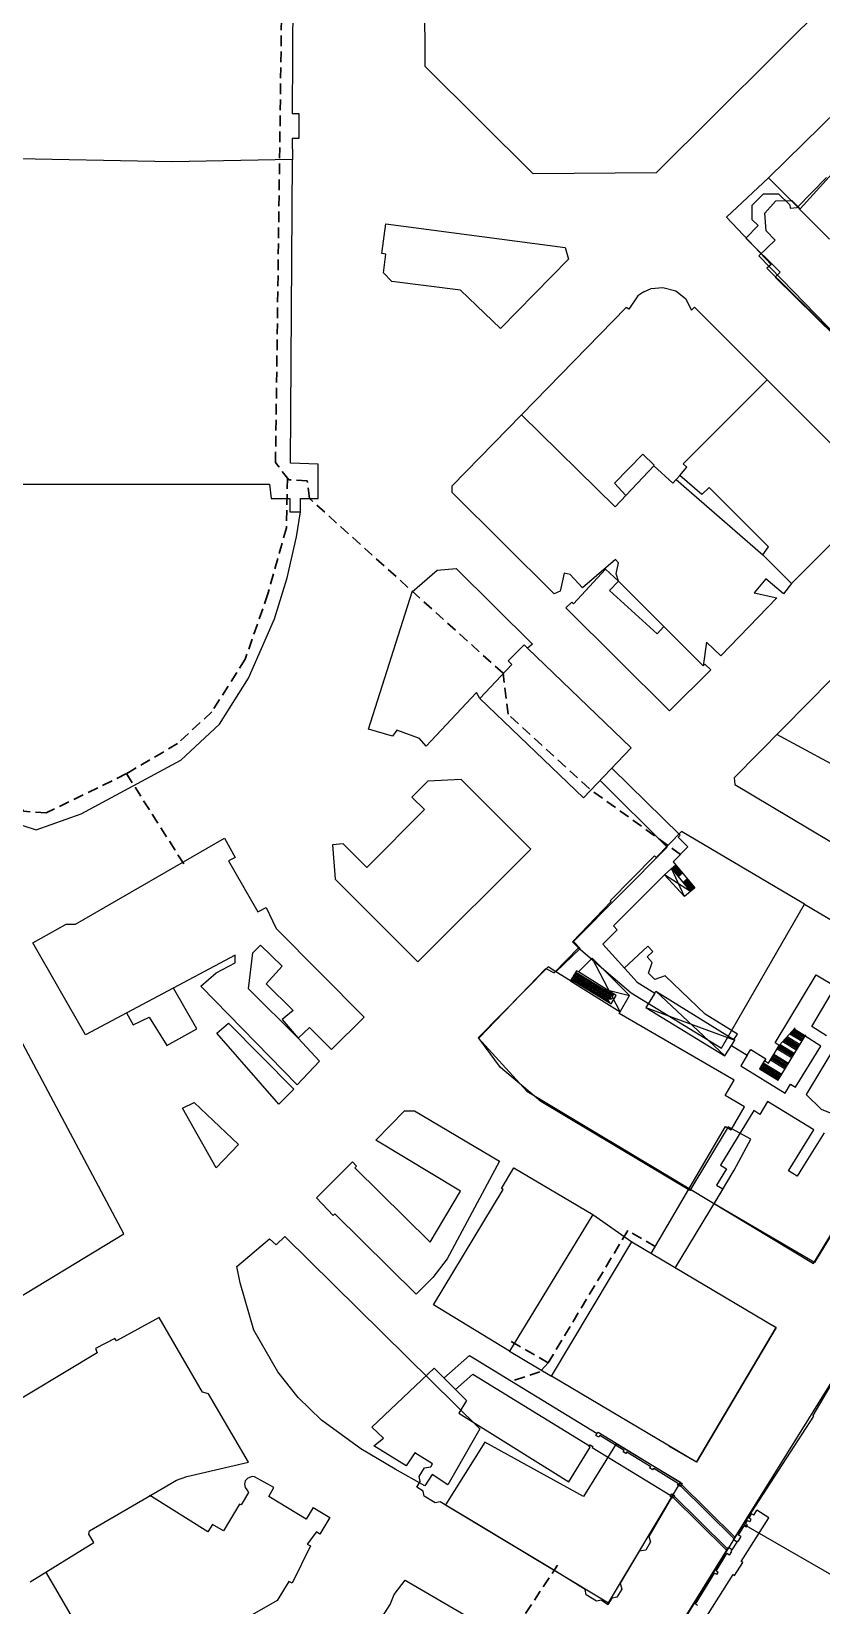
# Model space of a CAD drawing. Header units: inches. Extents: x 2320 to 12644, y -1199 to 8127.
# Drawn here: x 4334 to 5518, y 3570 to 5929 of the extents above; entities that cross this region are included whole.
import ezdxf

# ---------------------------------------------------------------- set-up
doc = ezdxf.new("R2010")
doc.units = ezdxf.units.IN
doc.header["$LTSCALE"] = 32
doc.header["$MEASUREMENT"] = 0
doc.linetypes.add('DASHED', pattern=[0.75, 0.5, -0.25])
doc.layers.add('Buildings', color=1, linetype='Continuous')
doc.layers.add('Floor Plan', color=4, linetype='Continuous')
doc.layers.add('Pathways', color=30, linetype='DASHED', lineweight=30)

msp = doc.modelspace()

# ---------------------------------------------------------------- linework, layer by layer
at = {"layer": 'Buildings'}
for p, q in [((4924.1, 5876.1), (4922.9, 6060.4)), ((5615, 6060.4), (5270.2, 5716.9)), ((4726, 6022.9), (4724.7, 5805.9)), ((5085.9, 5715.6), (4924.1, 5876.1)), ((5438.2, 5709.3), (5582.4, 5851)), ((4724.7, 5805.9), (4734.8, 5805.9)), ((4734.8, 5805.9), (4734.8, 5768.3)), ((4734.8, 5768.3), (4724.7, 5768.3)), ((4724.7, 5768.3), (4725.4, 5736.9)), ((4544.2, 5733.2), (4288.4, 5738.2)), ((4725.4, 5736.9), (4544.2, 5733.2)), ((4722.2, 5281.8), (4725.4, 5736.9)), ((5270.2, 5716.9), (5085.9, 5715.6)), ((5438.2, 5709.3), (5375.5, 5650.4)), ((5529.7, 5617.8), (5438.2, 5709.3)), ((4858.9, 5596.1), (4865.2, 5640.4)), ((4865.2, 5640.4), (5133.5, 5605.3)), ((5375.5, 5650.4), (5442.2, 5579.5)), ((4865.2, 5595.2), (4858.9, 5596.1)), ((4861.5, 5567.2), (4865.2, 5595.2)), ((5133.5, 5605.3), (5138.5, 5587.7)), ((4873.9, 5553.9), (4861.5, 5567.2)), ((5138.5, 5587.7), (5037, 5483.7)), ((5442.2, 5579.5), (5435.7, 5573.9)), ((5435.7, 5573.9), (5666.4, 5347)), ((4976.8, 5541.3), (4873.9, 5553.9)), ((5251.4, 5538.8), (5262.6, 5543.8)), ((5262.6, 5543.8), (5280.2, 5545.1)), ((5280.2, 5545.1), (5299.6, 5540.1)), ((5037, 5483.7), (4976.8, 5541.3)), ((5242.6, 5532.6), (5228.8, 5512.5)), ((5251.4, 5538.8), (5242.6, 5532.6)), ((5299.6, 5540.1), (5314.1, 5528.8)), ((5314.1, 5528.8), (5322.8, 5511.2)), ((5068.3, 5354.5), (5225, 5515)), ((5228.8, 5512.5), (5225, 5515)), ((5322.8, 5511.2), (5327.2, 5515.7)), ((5327.2, 5515.7), (5436.3, 5406.6)), ((5310.5, 5280.8), (5436.3, 5406.6)), ((5436.3, 5406.6), (5606.9, 5236)), ((4964.2, 5247.9), (5068.3, 5354.5)), ((5208.7, 5216.6), (5068.3, 5354.5)), ((5249.9, 5295.3), (5207.5, 5251.7)), ((5267, 5278.7), (5249.9, 5295.3)), ((4763.6, 5280.5), (4722.2, 5281.8)), ((4763.6, 5229.1), (4763.6, 5280.5)), ((5266.4, 5278), (5208.7, 5216.6)), ((5266.4, 5278), (5267, 5278.7)), ((5294.9, 5251.7), (5266.4, 5278)), ((5305.3, 5263.6), (5294.9, 5251.7)), ((5305.3, 5263.6), (5316.1, 5276)), ((5338.5, 5234.7), (5305.3, 5263.6)), ((5316.1, 5276), (5310.5, 5280.8)), ((4288.4, 5250.4), (4690.9, 5250.4)), ((4690.9, 5250.4), (4693.4, 5229.1)), ((4964.2, 5237.9), (4964.2, 5247.9)), ((5117.2, 5086.2), (4964.2, 5237.9)), ((5207.5, 5251.7), (5224.5, 5233.4)), ((5300.1, 5257.6), (5429.9, 5144.6)), ((5349.2, 5245.4), (5338.5, 5234.7)), ((5438.2, 5156.4), (5349.2, 5245.4)), ((4693.4, 5229.1), (4721, 5229.1)), ((4721, 5229.1), (4721, 5209)), ((4737.3, 5209), (4737.3, 5229.1)), ((4737.3, 5229.1), (4763.6, 5229.1)), ((5606.9, 5236), (5472.7, 5101.8)), ((4721, 5209), (4737.3, 5209)), ((4731, 5171.4), (4737.3, 5209)), ((4717.2, 5110), (4731, 5171.4)), ((5729.1, 5157.6), (5386.8, 4810.3)), ((5429.9, 5144.6), (5438.2, 5156.4)), ((5472.7, 5101.8), (5429.9, 5144.6)), ((4904.3, 5088.9), (4941.7, 5121.3)), ((4941.7, 5121.3), (4970.5, 5123.8)), ((4970.5, 5123.8), (5084.6, 5010.9)), ((5146, 5071.1), (5194.3, 5123.1)), ((5209.3, 5137.7), (5159.8, 5095)), ((5194.3, 5123.1), (5213.7, 5105)), ((5213.7, 5132.6), (5209.3, 5137.7)), ((5210, 5116.3), (5213.7, 5132.6)), ((4698.4, 5048.6), (4717.2, 5110)), ((5132.4, 5117.1), (5126, 5089.9)), ((5141, 5115), (5132.4, 5117.1)), ((5159.8, 5095), (5141, 5115)), ((5213.7, 5105), (5200, 5091.2)), ((5213.7, 5105), (5210, 5116.3)), ((5281.5, 5037.3), (5213.7, 5105)), ((5434.4, 5108.7), (5416.9, 5087.4)), ((5460.8, 5086.2), (5434.4, 5108.7)), ((5472.7, 5101.8), (5460.8, 5086.2)), ((4838.8, 4883.1), (4904.3, 5088.9)), ((5126, 5089.9), (5117.2, 5086.2)), ((5134.8, 5064.9), (5143.5, 5073.6)), ((5143.5, 5073.6), (5146, 5071.1)), ((5200, 5091.2), (5271.4, 5026.2)), ((5450.7, 5079.9), (5366.7, 4993.4)), ((5416.9, 5087.4), (5450.7, 5079.9)), ((4659.5, 4959.5), (4698.4, 5048.6)), ((5290.2, 4910.6), (5134.8, 5064.9)), ((5271.4, 5026.2), (5281.5, 5037.3)), ((5281.5, 5037.3), (5340.4, 4978.3)), ((5072.1, 5009.7), (5048.2, 4985.9)), ((5077.1, 5004.7), (5072.1, 5009.7)), ((5084.6, 5010.9), (5077.1, 5004.7)), ((5077.2, 5004.8), (5232.6, 4855.5)), ((5345.4, 5013.5), (5340.4, 4978.3)), ((5366.7, 4993.4), (5345.4, 5013.5)), ((5053.9, 4980.2), (5005.6, 4929.4)), ((5048.2, 4985.9), (5053.9, 4980.2)), ((5340.4, 4978.3), (5342.9, 4980.9)), ((5342.9, 4980.9), (5351.7, 4972.1)), ((4615.7, 4890.6), (4659.5, 4959.5)), ((5351.7, 4972.1), (5290.2, 4910.6)), ((5000.6, 4938.2), (4925.4, 4858)), ((5005.6, 4929.4), (5000.6, 4938.2)), ((5161.1, 4780.2), (5005.6, 4929.4)), ((4558, 4836.7), (4615.7, 4890.6)), ((4875.2, 4873), (4838.8, 4883.1)), ((4881.5, 4881.8), (4875.2, 4873)), ((4915.3, 4869.3), (4881.5, 4881.8)), ((4925.4, 4858), (4915.3, 4869.3)), ((5640.1, 4772.7), (5450.9, 4875.4)), ((4408.8, 4756.4), (4558, 4836.7)), ((5232.6, 4855.5), (5161.1, 4780.2)), ((4927.9, 4805.3), (4904, 4781.5)), ((4978, 4807.8), (4927.9, 4805.3)), ((5082.1, 4703.7), (4978, 4807.8)), ((5386.8, 4810.3), (5388, 4800.3)), ((5388, 4800.3), (5556, 4700)), ((4904, 4781.5), (4922.8, 4762.7)), ((4341.1, 4732.6), (4408.8, 4756.4)), ((4922.8, 4762.7), (4836.3, 4676.2)), ((4321, 4738.9), (4341.1, 4732.6)), ((4400, 4590.9), (4623.2, 4720.1)), ((4623.2, 4720.1), (4639.5, 4691.2)), ((5307.8, 4730.1), (5270.2, 4691.2)), ((5492.1, 4621), (5307.8, 4730.1)), ((4801.2, 4711.3), (4784.9, 4710)), ((4784.9, 4710), (4788.9, 4658.4)), ((4836.3, 4676.2), (4801.2, 4711.3)), ((4912.8, 4534.5), (5082.1, 4703.7)), ((4639.5, 4691.2), (4629.4, 4686.2)), ((4629.4, 4686.2), (4673.3, 4609.7)), ((5267.7, 4693.7), (5201.2, 4626)), ((5270.2, 4691.2), (5267.7, 4693.7)), ((4788.9, 4658.4), (4912.8, 4534.5)), ((5202.5, 4624.8), (5144.8, 4564.6)), ((5201.2, 4626), (5202.5, 4624.8)), ((4673.3, 4609.7), (4685.9, 4616)), ((4685.9, 4616), (4700.9, 4584.6)), ((5368, 4405.3), (5492.1, 4621)), ((5492.1, 4621), (5547.3, 4588.4)), ((4336, 4563.3), (4386.2, 4590.9)), ((4386.2, 4590.9), (4400, 4590.9)), ((4700.9, 4584.6), (4832.6, 4451.7)), ((4415, 4425.4), (4336, 4563.3)), ((4665.8, 4548.3), (4677.1, 4559.6)), ((4677.1, 4559.6), (4709.7, 4528.2)), ((5117.2, 4518.2), (5153.6, 4555.8)), ((5144.8, 4564.6), (5153.6, 4555.8)), ((5153.6, 4555.8), (5232.6, 4488.1)), ((4639.5, 4544.5), (4415, 4425.4)), ((4610.6, 4518.2), (4639.5, 4533.2)), ((4639.5, 4533.2), (4639.5, 4544.5)), ((4659.5, 4494.4), (4665.8, 4548.3)), ((4472.7, 4127), (4268.3, 4510.7)), ((4588.1, 4498.1), (4610.6, 4518.2)), ((4709.7, 4528.2), (4685.9, 4501.9)), ((5004.4, 4420.4), (5104.7, 4524.4)), ((5104.7, 4524.4), (5117.2, 4518.2)), ((4581.8, 4434.2), (4546.8, 4495.3)), ((4732.3, 4350.2), (4588.1, 4498.1)), ((4733.5, 4420.4), (4659.5, 4494.4)), ((4685.9, 4501.9), (4726, 4461.8)), ((5232.6, 4488.1), (5368, 4405.3)), ((4476.5, 4458), (4486.5, 4440.4)), ((4726, 4461.8), (4709.7, 4448)), ((5735.4, 4460.5), (5507.2, 4084.3)), ((4486.5, 4440.4), (4510.3, 4451.7)), ((4510.3, 4451.7), (4536.7, 4409.1)), ((4611.9, 4427.9), (4629.4, 4442.9)), ((4629.4, 4442.9), (4727.2, 4343.9)), ((4709.7, 4448), (4733.5, 4420.4)), ((4750.6, 4436.2), (4733.5, 4420.4)), ((4783.5, 4403.1), (4750.6, 4436.2)), ((4832.6, 4451.7), (4783.5, 4403.1)), ((4536.7, 4409.1), (4581.8, 4434.2)), ((4704.5, 4321.5), (4611.9, 4427.9)), ((4733.5, 4420.4), (4765.5, 4385.9)), ((5037, 4376.5), (5004.4, 4420.4)), ((4765.5, 4385.9), (4732.3, 4350.2)), ((5097.1, 4325.1), (5037, 4376.5)), ((4727.2, 4343.9), (4704.5, 4321.5)), ((4560.5, 4315.1), (4578, 4323.8)), ((4578, 4323.8), (4644.5, 4261.1)), ((5320.3, 4192.2), (5097.1, 4325.1)), ((4610.6, 4226), (4560.5, 4315.1)), ((4850.1, 4267.4), (4892.8, 4311.3)), ((4892.8, 4311.3), (4907.8, 4311.3)), ((4907.8, 4311.3), (5035.2, 4235.8)), ((5378, 4287.5), (5320.3, 4192.2)), ((5411.9, 4268.7), (5378, 4287.5)), ((4644.5, 4261.1), (4610.6, 4226)), ((4976.8, 4190.9), (4850.1, 4267.4)), ((5386.8, 4222.3), (5411.9, 4268.7)), ((4761.1, 4180.9), (4815, 4234.8)), ((4815, 4234.8), (4821.3, 4228.5)), ((4821.3, 4228.5), (4818.8, 4226)), ((4818.8, 4226), (4931.6, 4114.4)), ((5035.2, 4235.8), (4956.7, 4089.4)), ((5038.3, 4194.9), (5057, 4226)), ((5057, 4226), (5174.9, 4155.8)), ((5356.7, 4172.1), (5386.8, 4222.3)), ((4786.1, 4154.6), (4761.1, 4180.9)), ((4931.6, 4114.4), (4976.8, 4190.9)), ((4936.6, 4020.4), (5040.7, 4193.4)), ((5040.7, 4193.4), (5038.3, 4194.9)), ((4788.7, 4157.1), (4786.1, 4154.6)), ((4910.3, 4036.7), (4788.7, 4157.1)), ((5174.9, 4155.8), (5050.3, 3951.2)), ((5174.9, 4155.8), (5233.3, 4115.2)), ((5507.2, 4084.3), (5356.7, 4172.1)), ((4145.5, 3928.9), (4472.7, 4127)), ((4642, 4078.1), (4690.9, 4119.5)), ((4690.9, 4119.5), (4700.9, 4110.7)), ((4700.9, 4110.7), (4713.5, 4123.2)), ((4713.5, 4123.2), (5005.6, 3834.8)), ((5113.4, 3913.8), (5233.3, 4115.2)), ((5233.3, 4115.2), (5449.5, 3986.5)), ((4956.7, 4089.4), (4935.4, 4061.8)), ((4647, 4053.6), (4642, 4078.1)), ((4935.4, 4061.8), (4910.3, 4036.7)), ((4667.1, 3982.8), (4647, 4053.6)), ((5050.3, 3951.2), (4936.6, 4020.4)), ((4525.4, 4001.6), (4461.4, 3966.5)), ((4590.6, 3890), (4525.4, 4001.6)), ((5449.5, 3986.5), (5330.4, 3784.7)), ((4458.9, 3970.2), (4430.1, 3955.2)), ((4461.4, 3966.5), (4458.9, 3970.2)), ((4703.4, 3920.1), (4667.1, 3982.8)), ((4432.6, 3948.9), (4214.4, 3817.3)), ((4430.1, 3955.2), (4432.6, 3948.9)), ((5050.3, 3951.2), (5113.4, 3913.8)), ((4733.5, 3881.8), (4703.4, 3920.1)), ((5546, 3925.1), (5504.6, 3854.9)), ((5330.4, 3784.7), (5113.4, 3913.8)), ((4599.4, 3887.5), (4590.6, 3890)), ((4659.5, 3784.7), (4599.4, 3887.5)), ((4768.6, 3848), (4733.5, 3881.8)), ((4827.6, 3804.7), (4768.6, 3848)), ((5505.9, 3853.6), (5400.6, 3691.9)), ((5504.6, 3854.9), (5505.9, 3853.6)), ((5005.6, 3834.8), (4958, 3750.8)), ((4879, 3774.6), (4827.6, 3804.7)), ((5013.1, 3814.8), (4954.2, 3720.7)), ((5161.1, 3733.3), (5013.1, 3814.8)), ((5210, 3812.3), (5161.1, 3733.3)), ((5306.5, 3754.6), (5210, 3812.3)), ((4566.8, 3763.4), (4659.5, 3784.7)), ((4923.5, 3749.2), (4879, 3774.6)), ((4528.5, 3744.5), (4551.3, 3757.9)), ((4551.3, 3757.9), (4566.8, 3763.4)), ((4654.5, 3757.1), (4653.3, 3752.1)), ((4653.3, 3752.1), (4654.5, 3747.1)), ((4658.3, 3760.8), (4654.5, 3757.1)), ((4664.6, 3763.4), (4658.3, 3760.8)), ((4668.5, 3762.7), (4664.6, 3763.4)), ((4697.2, 3747.1), (4668.5, 3762.7)), ((4934.2, 3766.6), (4923.5, 3749.2)), ((4958, 3750.8), (4934.2, 3766.6)), ((5198.7, 3574), (5306.5, 3754.6)), ((4421.3, 3681.9), (4528.5, 3744.5)), ((4514.1, 3733.3), (4511.1, 3735.1)), ((4598.1, 3680.6), (4514.1, 3733.3)), ((4659.5, 3739.5), (4648.3, 3720.7)), ((4654.5, 3747.1), (4657, 3743.3)), ((4657, 3743.3), (4659.5, 3739.5)), ((4689.6, 3733.3), (4697.2, 3747.1)), ((4745.7, 3699.6), (4689.6, 3733.3)), ((4645.7, 3722), (4621.9, 3681.9)), ((4648.3, 3720.7), (4645.7, 3722)), ((4756.1, 3717), (4745.7, 3699.6)), ((4756.1, 3717), (4781.2, 3701.9)), ((4954.2, 3720.7), (5198.7, 3574)), ((4420.1, 3676.8), (4421.3, 3681.9)), ((4605.5, 3691.6), (4598.1, 3680.6)), ((4621.9, 3681.9), (4605.5, 3691.6)), ((4761.1, 3680.5), (4747.3, 3661.8)), ((4766.1, 3676.8), (4761.1, 3680.5)), ((4781.2, 3701.9), (4766.1, 3676.8)), ((5281.5, 3500), (5400.6, 3691.9)), ((5400.6, 3691.9), (5835.7, 3441.1)), ((4332.3, 3605.4), (4427.6, 3664.3)), ((4427.6, 3664.3), (4420.1, 3676.8)), ((4752.3, 3659.3), (4724.5, 3603.7)), ((4747.3, 3661.8), (4752.3, 3659.3)), ((4461.4, 3439.9), (4356.8, 3618.8)), ((4719.5, 3606.2), (4702.2, 3577.8)), ((4724.5, 3603.7), (4719.5, 3606.2)), ((4702.2, 3577.8), (4461.4, 3439.9))]:
    msp.add_line(p, q, dxfattribs=at)
msp.add_lwpolyline([(4894, 3607.9), (5137.3, 3466.2), (4963, 3181.6), (4955.5, 3185.3), (4921.6, 3123.9), (4906.3, 3136.4), (4894, 3121.4), (4848.9, 3149), (4856.4, 3165.3), (4838.5, 3175.6), (4881.5, 3247.3), (4874, 3251.9), (4963.7, 3398.3), (4820, 3486.3), (4828.8, 3505.1), (4871.4, 3571.5), (4877.7, 3586.6)], close=True, dxfattribs=at)
at = {"layer": 'Floor Plan'}
for p, q in [((5481.2, 5665), (5525.3, 5709.8)), ((5413.7, 5668.3), (5430.6, 5685.5)), ((5430.6, 5685.5), (5453.3, 5685.7)), ((5453.3, 5685.7), (5470, 5669.2)), ((5414, 5646.7), (5413.7, 5668.3)), ((5470, 5669.2), (5470.5, 5664)), ((5470.5, 5664), (5481.2, 5665)), ((5404.1, 5619), (5422.8, 5638)), ((5422.8, 5638), (5414, 5646.7)), ((5455.7, 5568.2), (5404.1, 5619)), ((5448, 5560.4), (5455.7, 5568.2)), ((5666.8, 5345.1), (5448, 5560.4)), ((5203.7, 4825), (5305.9, 4724.3)), ((5286.7, 4706.4), (5186.1, 4806.6)), ((5305.9, 4724.3), (5302.8, 4721.2)), ((5302.8, 4721.2), (5317.5, 4706.8)), ((5146.1, 4565.1), (5286.7, 4706.4)), ((5317.5, 4706.8), (5295.4, 4684.3)), ((5282.4, 4664.8), (5292.8, 4674.3)), ((5292.8, 4674.3), (5299.3, 4679.8)), ((5292.8, 4674.3), (5321.3, 4640.2)), ((5312.2, 4632.5), (5292.8, 4674.3)), ((5294, 4672.8), (5300.5, 4678.3)), ((5295.2, 4671.4), (5301.7, 4676.8)), ((5295.4, 4684.3), (5327.8, 4645.6)), ((5296.5, 4669.9), (5303, 4675.3)), ((5297.7, 4668.4), (5304.2, 4673.8)), ((5299, 4666.9), (5305.4, 4672.4)), ((5300.2, 4665.4), (5306.7, 4670.9)), ((5282.4, 4664.8), (5206.1, 4588.4)), ((5312.2, 4632.5), (5282.4, 4664.8)), ((5321.3, 4640.2), (5282.4, 4664.8)), ((5301.4, 4664), (5307.9, 4669.4)), ((5302.7, 4662.5), (5309.2, 4667.9)), ((5310.1, 4653.6), (5316.6, 4659.1)), ((5311.3, 4652.1), (5317.8, 4657.6)), ((5312.6, 4650.7), (5319.1, 4656.1)), ((5313.8, 4649.2), (5320.3, 4654.6)), ((5315.1, 4647.7), (5321.5, 4653.1)), ((5316.3, 4646.2), (5322.8, 4651.7)), ((5317.5, 4644.7), (5324, 4650.2)), ((5318.8, 4643.3), (5325.3, 4648.7)), ((5320, 4641.8), (5326.5, 4647.2)), ((5327.8, 4645.6), (5312.2, 4632.5)), ((5211.7, 4582.7), (5189.9, 4560.9)), ((5206.1, 4588.4), (5211.7, 4582.7)), ((5119.9, 4519.8), (5156.2, 4554.6)), ((5156.2, 4554.6), (5146.1, 4565.1)), ((5189.9, 4560.9), (5241.3, 4504.3)), ((5257.4, 4558.3), (5222.2, 4525.3)), ((5265, 4550.1), (5257.4, 4558.3)), ((5174.1, 4540.3), (5153.5, 4519.6)), ((5230.2, 4484.1), (5174.1, 4540.3)), ((5216.1, 4459.8), (5174.1, 4540.3)), ((5256.4, 4542), (5265, 4550.1)), ((5264.1, 4533.7), (5256.4, 4542)), ((5258.5, 4517.8), (5264.1, 4533.7)), ((5108.2, 4527.1), (5003.5, 4420.5)), ((5119.9, 4519.8), (5108.2, 4527.1)), ((5141.5, 4506.3), (5119.9, 4519.8)), ((5150.8, 4521.3), (5141.5, 4506.3)), ((5141.5, 4506.3), (5216.1, 4459.8)), ((5141.5, 4506.3), (5230.2, 4484.1)), ((5143.3, 4509.1), (5142.8, 4508.4)), ((5142.8, 4508.4), (5199.7, 4473.8)), ((5143.3, 4509.1), (5200.1, 4474.5)), ((5146.2, 4512.8), (5143.8, 4508.8)), ((5147.9, 4511.8), (5145.5, 4507.8)), ((5146.1, 4513.8), (5145.7, 4513.1)), ((5145.7, 4513.1), (5202.5, 4478.5)), ((5146.1, 4513.8), (5146.6, 4514.5)), ((5146.1, 4513.8), (5203, 4479.2)), ((5146.1, 4513.8), (5203, 4479.2)), ((5146.6, 4514.5), (5203.4, 4479.9)), ((5147.1, 4514.2), (5149.5, 4518.2)), ((5149.6, 4510.7), (5147.2, 4506.8)), ((5148.8, 4513.2), (5151.2, 4517.2)), ((5151.3, 4509.7), (5148.8, 4505.7)), ((5149, 4518.5), (5149.4, 4519.2)), ((5149, 4518.5), (5205.8, 4483.9)), ((5149.4, 4519.2), (5206.3, 4484.6)), ((5150.5, 4512.2), (5152.9, 4516.1)), ((5153, 4508.7), (5150.5, 4504.7)), ((5153.5, 4519.6), (5150.8, 4521.3)), ((5152.1, 4511.1), (5154.6, 4515.1)), ((5154.6, 4507.7), (5152.2, 4503.7)), ((5210.2, 4484.3), (5153.5, 4519.6)), ((5153.8, 4510.1), (5156.2, 4514.1)), ((5156.3, 4506.6), (5153.9, 4502.7)), ((5155.5, 4509.1), (5157.9, 4513.1)), ((5158, 4505.6), (5155.6, 4501.6)), ((5157.2, 4508.1), (5159.6, 4512.1)), ((5158.9, 4507.1), (5161.3, 4511)), ((5160.5, 4506), (5163, 4510)), ((5162.2, 4505), (5164.6, 4509)), ((5162.2, 4505), (5164.6, 4509)), ((5163.9, 4504), (5166.3, 4508)), ((5165.6, 4503), (5168, 4506.9)), ((5167.3, 4501.9), (5169.7, 4505.9)), ((5267.8, 4508.1), (5258.5, 4517.8)), ((5283.5, 4513.6), (5267.8, 4508.1)), ((5343.2, 4456.4), (5283.5, 4513.6)), ((5448.4, 4413.2), (5509.8, 4515.3)), ((5509.8, 4515.3), (5577.1, 4474.9)), ((5159.7, 4504.6), (5157.2, 4500.6)), ((5161.4, 4503.6), (5158.9, 4499.6)), ((5161.4, 4503.6), (5158.9, 4499.6)), ((5163, 4502.5), (5160.6, 4498.6)), ((5164.7, 4501.5), (5162.3, 4497.5)), ((5166.4, 4500.5), (5164, 4496.5)), ((5168.1, 4499.5), (5165.6, 4495.5)), ((5169.8, 4498.4), (5167.3, 4494.5)), ((5168.9, 4500.9), (5171.4, 4504.9)), ((5171.4, 4497.4), (5169, 4493.4)), ((5170.6, 4499.9), (5173, 4503.9)), ((5173.1, 4496.4), (5170.7, 4492.4)), ((5172.3, 4498.9), (5174.7, 4502.8)), ((5174.8, 4495.4), (5172.4, 4491.4)), ((5174, 4497.8), (5176.4, 4501.8)), ((5176.5, 4494.4), (5174, 4490.4)), ((5175.7, 4496.8), (5178.1, 4500.8)), ((5178.2, 4493.3), (5175.7, 4489.4)), ((5177.3, 4495.8), (5179.8, 4499.8)), ((5179.8, 4492.3), (5177.4, 4488.3)), ((5179, 4494.8), (5181.5, 4498.7)), ((5181.5, 4491.3), (5179.1, 4487.3)), ((5180.7, 4493.7), (5183.1, 4497.7)), ((5183.2, 4490.3), (5180.8, 4486.3)), ((5182.4, 4492.7), (5184.8, 4496.7)), ((5184.9, 4489.2), (5182.5, 4485.3)), ((5184.1, 4491.7), (5186.5, 4495.7)), ((5186.6, 4488.2), (5184.1, 4484.2)), ((5185.7, 4490.7), (5188.2, 4494.6)), ((5188.2, 4487.2), (5185.8, 4483.2)), ((5187.4, 4489.6), (5189.9, 4493.6)), ((5189.9, 4486.2), (5187.5, 4482.2)), ((5189.1, 4488.6), (5191.5, 4492.6)), ((5191.6, 4485.1), (5189.2, 4481.2)), ((5190.8, 4487.6), (5193.2, 4491.6)), ((5193.3, 4484.1), (5190.9, 4480.1)), ((5192.5, 4486.6), (5194.9, 4490.6)), ((5195, 4483.1), (5192.5, 4479.1)), ((5194.1, 4485.6), (5196.6, 4489.5)), ((5196.6, 4482.1), (5194.2, 4478.1)), ((5195.8, 4484.5), (5198.3, 4488.5)), ((5197.5, 4483.5), (5199.9, 4487.5)), ((5199.2, 4482.5), (5201.6, 4486.5)), ((5200.9, 4481.5), (5203.3, 4485.4)), ((5202.7, 4471.9), (5210.2, 4484.3)), ((5205.8, 4483.9), (5206.3, 4484.6)), ((5206.3, 4484.6), (5206.3, 4484.6)), ((5214.7, 4457.4), (5230.2, 4484.1)), ((5241.3, 4504.3), (5267.8, 4487.8)), ((5267.8, 4487.8), (5254.4, 4466.4)), ((5267.8, 4487.8), (5269.7, 4490.9)), ((5269.7, 4490.9), (5386.5, 4418)), ((5269.7, 4490.9), (5373, 4393.6)), ((5503, 4437.5), (5532.2, 4486.7)), ((5198.3, 4481), (5195.9, 4477.1)), ((5200, 4480), (5197.6, 4476)), ((5200.1, 4474.5), (5199.7, 4473.8)), ((5199.7, 4473.8), (5202.7, 4471.9)), ((5203, 4479.2), (5202.5, 4478.5)), ((5203, 4479.2), (5203.4, 4479.9)), ((5254.4, 4466.4), (5373, 4393.6)), ((5254.4, 4466.4), (5387.6, 4417.3)), ((5386.6, 4357.1), (5214.7, 4457.4)), ((5391.7, 4426.2), (5343.2, 4456.4)), ((5478.3, 4435.6), (5454.4, 4409.5)), ((5525, 4423.8), (5503, 4437.5)), ((5003.5, 4420.5), (5076.2, 4341)), ((5382.7, 4409.5), (5387.6, 4417.3)), ((5386.5, 4418), (5391.7, 4426.2)), ((5387.6, 4417.3), (5386.5, 4418)), ((5454.4, 4409.5), (5448.4, 4413.2)), ((5452.8, 4357.3), (5494.4, 4425.1)), ((5455.7, 4410.9), (5477.5, 4397.5)), ((5459.6, 4415.2), (5480.5, 4402.4)), ((5461, 4416.7), (5481.5, 4404.1)), ((5462.3, 4418.1), (5482.5, 4405.7)), ((5463.6, 4419.6), (5483.5, 4407.4)), ((5464.9, 4421.1), (5484.5, 4409)), ((5466.3, 4422.5), (5485.6, 4410.6)), ((5470.2, 4426.8), (5488.6, 4415.6)), ((5471.6, 4428.3), (5489.6, 4417.2)), ((5472.9, 4429.7), (5490.6, 4418.9)), ((5474.2, 4431.2), (5491.6, 4420.5)), ((5475.5, 4432.6), (5492.6, 4422.2)), ((5476.8, 4434.1), (5493.6, 4423.8)), ((5516.8, 4408.5), (5493.1, 4423)), ((5541.5, 4413.6), (5494.8, 4336)), ((5373, 4393.6), (5382.7, 4409.5)), ((5382.7, 4409.5), (5406.5, 4394.9)), ((5406.5, 4394.9), (5396.6, 4378.6)), ((5406.5, 4394.9), (5411.7, 4403.3)), ((5411.7, 4403.3), (5434.1, 4389.5)), ((5434.1, 4389.5), (5432.4, 4386.6)), ((5438.3, 4383), (5454.4, 4409.5)), ((5441.4, 4388), (5463.4, 4374.5)), ((5442.4, 4389.6), (5464.4, 4376.1)), ((5443.4, 4391.3), (5465.4, 4377.8)), ((5444.4, 4392.9), (5466.4, 4379.4)), ((5445.4, 4394.6), (5467.4, 4381.1)), ((5446.4, 4396.2), (5468.4, 4382.7)), ((5451.4, 4404.5), (5473.5, 4390.9)), ((5452.4, 4406.1), (5474.5, 4392.6)), ((5453.4, 4407.8), (5475.5, 4394.2)), ((5454.4, 4409.4), (5476.5, 4395.9)), ((5478.9, 4346.8), (5516.8, 4408.5)), ((5396.6, 4378.6), (5463.1, 4337.8)), ((5432.4, 4386.6), (5424.9, 4374.4)), ((5424.9, 4374.4), (5452.8, 4357.3)), ((5425.4, 4375.2), (5453.3, 4358.1)), ((5426.4, 4376.8), (5454.3, 4359.7)), ((5427.4, 4378.5), (5455.3, 4361.3)), ((5428.4, 4380.1), (5456.3, 4363)), ((5429.4, 4381.8), (5457.3, 4364.6)), ((5430.4, 4383.4), (5458.3, 4366.3)), ((5432.4, 4386.6), (5438.3, 4383)), ((5076.2, 4341), (5319.3, 4194.8)), ((5373.3, 4334.3), (5386.6, 4357.1)), ((5463.1, 4337.8), (5471.4, 4351.4)), ((5471.4, 4351.4), (5478.9, 4346.8)), ((5402.5, 4317.3), (5373.3, 4334.3)), ((5382.3, 4282.7), (5402.5, 4317.3)), ((5436.8, 4325.2), (5425.2, 4306.1)), ((5506.4, 4282.8), (5436.8, 4325.2)), ((5494.8, 4336), (5517.3, 4313.7)), ((5416.1, 4311.7), (5366.4, 4229.9)), ((5425.2, 4306.1), (5416.1, 4311.7)), ((5517.3, 4313.7), (5545.4, 4302.3)), ((5262.7, 4097.8), (5373.6, 4287.8)), ((5373.6, 4287.8), (5382.3, 4282.7)), ((5468.1, 4221.4), (5506.4, 4282.8)), ((5521.8, 4278.5), (5489.4, 4226.5)), ((5375.3, 4224.6), (5360.5, 4200.2)), ((5366.4, 4229.9), (5375.3, 4224.6)), ((5489.4, 4226.5), (5481.1, 4213.3)), ((5505.8, 4082.7), (5593.6, 4228.9)), ((5360.5, 4200.2), (5370, 4194.5)), ((5481.1, 4213.3), (5468.1, 4221.4)), ((5370, 4194.5), (5298.3, 4076.5)), ((5319.3, 4194.8), (5505.8, 4082.7)), ((5330.4, 3784.7), (5449.5, 3986.5)), ((5449.5, 3986.5), (5428.7, 3998.8)), ((4952.1, 3910.9), (4990.5, 3944.7)), ((4990.5, 3944.7), (5181.5, 3827.7)), ((4844.1, 3837.2), (4937.4, 3925.5)), ((4937.4, 3925.5), (4969.4, 3893.8)), ((4969.4, 3893.8), (4995.2, 3916.5)), ((4995.2, 3916.5), (5170.1, 3809.4)), ((5385.8, 3668.5), (5545.7, 3925.3)), ((4969.4, 3893.8), (4986, 3877.3)), ((4986, 3877.3), (4974.2, 3858.4)), ((4974.2, 3858.4), (5139.1, 3755.6)), ((4861.3, 3820.7), (4844.1, 3837.2)), ((5182.3, 3829), (5182.9, 3829.9)), ((5185.7, 3825.1), (5221.9, 3802.9)), ((4847.2, 3809.4), (4861.3, 3820.7)), ((4895.7, 3779.2), (4847.2, 3809.4)), ((4908.2, 3799.1), (4895.7, 3779.2)), ((4935, 3782.4), (4908.2, 3799.1)), ((5139.1, 3755.6), (5171.3, 3807.2)), ((5169.4, 3808.3), (5170.1, 3809.4)), ((5171.3, 3807.2), (5169.4, 3808.3)), ((5174.3, 3806.8), (5291.8, 3734.8)), ((5226.1, 3800.3), (5262.1, 3778.3)), ((5330.4, 3784.7), (5289.2, 3809)), ((4915, 3763.4), (4922.8, 3776.3)), ((4922.8, 3776.3), (4932.2, 3777.8)), ((4932.2, 3777.8), (4935, 3782.4)), ((5260.7, 3776), (5262.1, 3778.3)), ((5264.8, 3773.4), (5266.3, 3775.7)), ((5266.3, 3775.7), (5303.2, 3753.1)), ((4911.3, 3747.6), (4916.5, 3755.9)), ((4916.5, 3755.9), (4915, 3763.4)), ((5305.1, 3750.7), (5386.8, 3670.1)), ((5306.4, 3752.7), (5388.1, 3672)), ((4921, 3741.5), (4911.3, 3747.6)), ((4922.5, 3733.7), (4921, 3741.5)), ((4938.7, 3723.8), (4922.5, 3733.7)), ((5293, 3732), (5258.9, 3673.5)), ((5294.1, 3733.5), (5375.5, 3653.2)), ((5295.4, 3735.5), (5376.8, 3655.2)), ((4946.5, 3725.6), (4938.7, 3723.8)), ((5115.3, 3624), (4946.5, 3725.6)), ((5409.1, 3700.9), (5413, 3707.3)), ((5416.1, 3705.4), (5413, 3707.3)), ((5416.1, 3705.4), (5420.8, 3712.8)), ((5438.6, 3701.5), (5420.8, 3712.8)), ((5393.4, 3675.7), (5401.9, 3689.4)), ((5397.1, 3636), (5438.6, 3701.5)), ((5405, 3687.5), (5401.9, 3689.4)), ((5404, 3692.7), (5407, 3697.6)), ((5407, 3690.8), (5404, 3692.7)), ((5405, 3687.5), (5407, 3690.8)), ((5410.1, 3695.7), (5407, 3697.6)), ((5412.1, 3699), (5409.1, 3700.9)), ((5410.1, 3695.7), (5412.1, 3699)), ((5261.6, 3665.7), (5254.3, 3653.2)), ((5258.9, 3673.5), (5261.6, 3665.7)), ((5281.1, 3500.4), (5378.5, 3656.8)), ((5383.8, 3653.5), (5378.5, 3656.8)), ((5383.8, 3653.5), (5391.1, 3665.2)), ((5391.1, 3665.2), (5385.8, 3668.5)), ((5391.1, 3665.2), (5392, 3666.7)), ((5392.8, 3666.2), (5392, 3666.7)), ((5392.8, 3666.2), (5397.2, 3673.3)), ((5397.2, 3673.3), (5393.4, 3675.7)), ((5244.6, 3651.7), (5215.9, 3603.8)), ((5254.3, 3653.2), (5244.6, 3651.7)), ((5359.7, 3621.6), (5376, 3647.9)), ((5379.9, 3645.5), (5376, 3647.9)), ((5379.9, 3645.5), (5383.2, 3650.8)), ((5382.4, 3651.3), (5383.8, 3653.5)), ((5383.2, 3650.8), (5382.4, 3651.3)), ((5387.5, 3615.1), (5399.7, 3634.4)), ((5399.7, 3634.4), (5397.1, 3636)), ((5163.6, 3594.3), (5115.3, 3624)), ((5316.5, 3507.9), (5385.4, 3616.5)), ((5328.7, 3572), (5357.6, 3618.3)), ((5360.7, 3616.4), (5357.6, 3618.3)), ((5362.8, 3619.7), (5359.7, 3621.6)), ((5360.7, 3616.4), (5362.8, 3619.7)), ((5385.4, 3616.5), (5387.5, 3615.1)), ((5164.9, 3586.3), (5163.6, 3594.3)), ((5180.6, 3576.6), (5164.9, 3586.3)), ((5218.5, 3594.4), (5211, 3582.6)), ((5215.9, 3603.8), (5218.5, 3594.4)), ((5188.2, 3578.1), (5180.6, 3576.6)), ((5188.2, 3578.1), (5198.3, 3571.8)), ((5198.3, 3571.8), (5204.1, 3581.2)), ((5211, 3582.6), (5204.1, 3581.2)), ((5331.8, 3570.1), (5328.7, 3572))]:
    msp.add_line(p, q, dxfattribs=at)
for points in [[(5879, 5516.1), (5712.6, 5344.7), (5662.8, 5346.4), (5423.8, 5592.5), (5448.1, 5616.1), (5434.7, 5630), (5432.7, 5656.5), (5449.1, 5675.2), (5473.2, 5675.6), (5485.6, 5663.2), (5577.7, 5764.3), (5656.7, 5851), (5682.8, 5827.3)], [(5185.7, 3825.1), (5184, 3822.3), (5179.8, 3824.9), (5182.3, 3829)], [(5182.9, 3829.9), (5308.8, 3752.7), (5306.2, 3748.4), (5302, 3751.1), (5303.2, 3753.1)], [(5170.1, 3809.4), (5171.1, 3811.1), (5175.3, 3808.4), (5174.3, 3806.8)], [(5226.1, 3800.3), (5224.5, 3797.8), (5220.4, 3800.4), (5221.9, 3802.9)], [(5264.8, 3773.4), (5260.7, 3776)]]:
    msp.add_lwpolyline(points, dxfattribs=at)
msp.add_lwpolyline([(5290.9, 3733.3), (5293.5, 3737.4), (5297.6, 3734.8), (5295.1, 3730.7)], close=True, dxfattribs=at)
at = {"layer": 'Pathways'}
for points in [[(4699.7, 5283), (4709.7, 6026.6), (5115.9, 6392.7), (5262.6, 6578.3), (5348.5, 6669.4), (5469.5, 6797.7), (5579.9, 6693.6), (5663.8, 6782.6), (5556, 6885.5), (6233.1, 7557.5), (6208.5, 7580.5), (6263.2, 7639), (5850.7, 8051.6)], [(5306.5, 4695.6), (5169.9, 4794), (5048.2, 4905.6), (5040.7, 4967.1), (4750.4, 5229.1), (4747.3, 5255.4), (4719.6, 5256.9), (4699.7, 5283)], [(4717.6, 5259.5), (4716, 5185.2), (4688.4, 5086.2), (4654.5, 4988.4), (4604.4, 4909.4), (4553, 4861.7), (4476.5, 4816.6), (4356.1, 4757.7), (4322.3, 4760.2), (4299.7, 4794)], [(4476.5, 4816.6), (4565.5, 4676.2)], [(5268.7, 4108), (5227.5, 4132), (5108.4, 3933.9), (5047, 3969)], [(5108.4, 3933.9), (5095.9, 3920.1), (5053.3, 3906.3)], [(5047.6, 3518.2), (5122.2, 3630.4)]]:
    msp.add_lwpolyline(points, dxfattribs=at)

doc.saveas('drawing.dxf')
